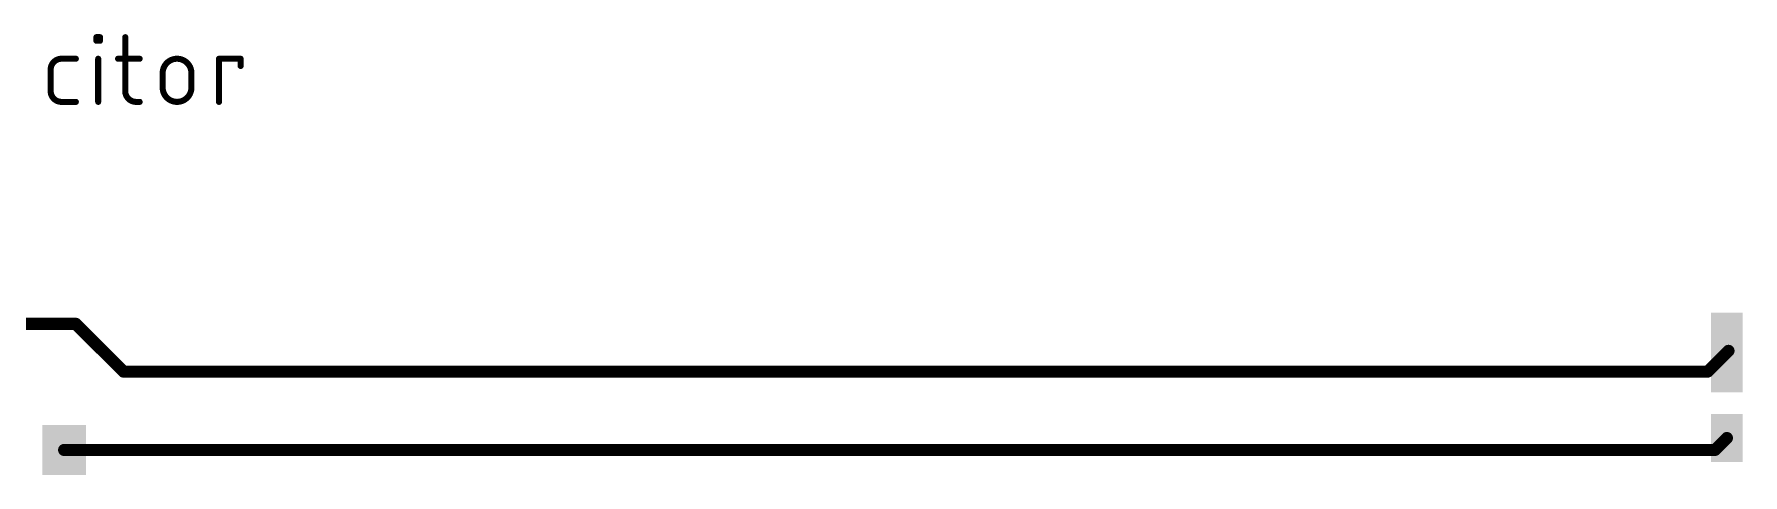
# Model space of a CAD drawing. Extents: x 6.7 to 91.9, y 5.9 to 27.4.
# Drawn here: x 48.96 to 91.86, y 14.4 to 25.48 of the extents above; entities that cross this region are included whole.
import ezdxf

# ---------------------------------------------------------------- set-up
doc = ezdxf.new("R2010")
doc.units = 0
doc.layers.add('1', color=22, linetype='CONTINUOUS')

# ---------------------------------------------------------------- blocks, each defined once
blk = doc.blocks.new('RECT')
blk.add_solid([(-0.5, -0.5), (0.5, -0.5), (-0.5, 0.5), (0.5, 0.5)])

msp = doc.modelspace()

# ---------------------------------------------------------------- linework, layer by layer
at = {"layer": '1'}
for points, const_width in [([(50.5194, 25.3115), (50.5194, 25.4018)], 0.1524), ([(50.5194, 25.4018), (50.6097, 25.4018)], 0.1524), ([(50.6097, 25.3115), (50.5194, 25.3115)], 0.1524), ([(50.6097, 25.4018), (50.6097, 25.3115)], 0.1524), ([(51.2441, 25.4018), (51.2441, 24.0471)], 0.1524), ([(49.6423, 24.8599), (50.0035, 24.8599)], 0.1524), ([(50.5645, 23.7762), (50.5645, 24.8599)], 0.1524), ([(51.0635, 24.8599), (51.6054, 24.8599)], 0.1524), ([(53.5985, 23.7762), (53.5985, 24.8599)], 0.1524), ([(53.5985, 24.8599), (54.1404, 24.8599)], 0.1524), ([(54.1404, 24.8599), (54.1404, 24.6793)], 0.1524), ([(49.3714, 24.0471), (49.3714, 24.589)], 0.1524), ([(52.1832, 24.1374), (52.1832, 24.4987)], 0.1524), ([(52.9057, 24.4987), (52.9057, 24.1374)], 0.1524), ([(50.0035, 23.7762), (49.6423, 23.7762)], 0.1524), ([(51.5151, 23.7762), (51.6054, 23.7762)], 0.1524), ([(46.5, 18.2), (50, 18.2)], 0.3048), ([(50, 18.2), (51.2, 17)], 0.3048), ([(90.98, 17), (91.46, 17.48)], 0.3048), ([(91.5, 17.52), (91.46, 17.48)], 0.3048), ([(51.2, 17), (90.98, 17)], 0.3048), ([(91.16, 15.03), (91.46, 15.33)], 0.3048), ([(49.71, 15.03), (91.16, 15.03)], 0.3048)]:
    msp.add_lwpolyline(points, dxfattribs=dict(at, const_width=const_width))
for points, const_width in [([(50.5575, 25.4018, 1), (50.4813, 25.4018)], 0.0762), ([(50.5194, 25.4399, 1), (50.5194, 25.3637)], 0.0762), ([(50.5194, 25.3496, 1), (50.5194, 25.2734)], 0.0762), ([(50.4813, 25.3115, 1), (50.5575, 25.3115)], 0.0762), ([(50.6478, 25.4018, 1), (50.5716, 25.4018)], 0.0762), ([(50.5716, 25.3115, 1), (50.6478, 25.3115)], 0.0762), ([(50.6097, 25.3637, 1), (50.6097, 25.4399)], 0.0762), ([(50.6097, 25.2734, 1), (50.6097, 25.3496)], 0.0762), ([(51.2822, 25.4018, 1), (51.206, 25.4018)], 0.0762), ([(49.6423, 24.8599, 0.4142), (49.3714, 24.589)], 0.1524), ([(49.6423, 24.898, 1), (49.6423, 24.8218)], 0.0762), ([(49.6423, 24.8218, 1), (49.6423, 24.898)], 0.0762), ([(50.0035, 24.8218, 1), (50.0035, 24.898)], 0.0762), ([(50.6026, 24.8599, 1), (50.5264, 24.8599)], 0.0762), ([(51.0635, 24.898, 1), (51.0635, 24.8218)], 0.0762), ([(51.6054, 24.8218, 1), (51.6054, 24.898)], 0.0762), ([(52.9057, 24.4987, 1), (52.1832, 24.4987)], 0.1524), ([(53.6366, 24.8599, 1), (53.5604, 24.8599)], 0.0762), ([(53.5985, 24.898, 1), (53.5985, 24.8218)], 0.0762), ([(54.1785, 24.8599, 1), (54.1023, 24.8599)], 0.0762), ([(54.1404, 24.8218, 1), (54.1404, 24.898)], 0.0762), ([(49.4095, 24.589, 1), (49.3333, 24.589)], 0.0762), ([(49.3333, 24.589, 1), (49.4095, 24.589)], 0.0762), ([(52.2213, 24.4987, 1), (52.1451, 24.4987)], 0.0762), ([(52.1451, 24.4987, 1), (52.2213, 24.4987)], 0.0762), ([(52.9438, 24.4987, 1), (52.8676, 24.4987)], 0.0762), ([(52.8676, 24.4987, 1), (52.9438, 24.4987)], 0.0762), ([(54.1023, 24.6793, 1), (54.1785, 24.6793)], 0.0762), ([(49.3714, 24.0471, 0.4142), (49.6423, 23.7762)], 0.1524), ([(49.4095, 24.0471, 1), (49.3333, 24.0471)], 0.0762), ([(49.3333, 24.0471, 1), (49.4095, 24.0471)], 0.0762), ([(51.2441, 24.0471, 0.4142), (51.5151, 23.7762)], 0.1524), ([(51.2822, 24.0471, 1), (51.206, 24.0471)], 0.0762), ([(51.206, 24.0471, 1), (51.2822, 24.0471)], 0.0762), ([(52.1832, 24.1374, 1), (52.9057, 24.1374)], 0.1524), ([(52.2213, 24.1374, 1), (52.1451, 24.1374)], 0.0762), ([(52.1451, 24.1374, 1), (52.2213, 24.1374)], 0.0762), ([(52.9438, 24.1374, 1), (52.8676, 24.1374)], 0.0762), ([(52.8676, 24.1374, 1), (52.9438, 24.1374)], 0.0762), ([(49.6423, 23.8143, 1), (49.6423, 23.7381)], 0.0762), ([(49.6423, 23.7381, 1), (49.6423, 23.8143)], 0.0762), ([(50.0035, 23.7381, 1), (50.0035, 23.8143)], 0.0762), ([(50.5264, 23.7762, 1), (50.6026, 23.7762)], 0.0762), ([(51.5151, 23.8143, 1), (51.5151, 23.7381)], 0.0762), ([(51.5151, 23.7381, 1), (51.5151, 23.8143)], 0.0762), ([(51.6054, 23.7381, 1), (51.6054, 23.8143)], 0.0762), ([(53.5604, 23.7762, 1), (53.6366, 23.7762)], 0.0762), ([(50.0539, 18.2539, 1), (49.9461, 18.1461)], 0.1524), ([(50, 18.1238, 1), (50, 18.2762)], 0.1524), ([(91.4061, 17.5339, 1), (91.5139, 17.4261)], 0.1524), ([(91.5139, 17.4261, 1), (91.4061, 17.5339)], 0.1524), ([(91.5539, 17.4661, 1), (91.4461, 17.5739)], 0.1524), ([(51.2, 17.0762, 1), (51.2, 16.9238)], 0.1524), ([(51.1461, 16.9461, 1), (51.2539, 17.0539)], 0.1524), ([(90.9261, 17.0539, 1), (91.0339, 16.9461)], 0.1524), ([(90.98, 16.9238, 1), (90.98, 17.0762)], 0.1524), ([(91.5139, 15.2761, 1), (91.4061, 15.3839)], 0.1524), ([(49.71, 15.1062, 1), (49.71, 14.9538)], 0.1524), ([(91.1061, 15.0839, 1), (91.2139, 14.9761)], 0.1524), ([(91.16, 14.9538, 1), (91.16, 15.1062)], 0.1524)]:
    msp.add_lwpolyline(points, format="xyb", dxfattribs=dict(at, const_width=const_width))

# ---------------------------------------------------------------- block references
at = {"layer": '1', "yscale": 0.8, "rotation": 90}
for p, xscale in [((91.46, 17.48), 2), ((91.46, 15.33), 1.2)]:
    msp.add_blockref('RECT', p, dxfattribs=dict(at, xscale=xscale))
at = {"layer": '1', "xscale": 1.1, "yscale": 1.25}
msp.add_blockref('RECT', (49.71, 15.03), dxfattribs=at)

doc.saveas('drawing.dxf')
